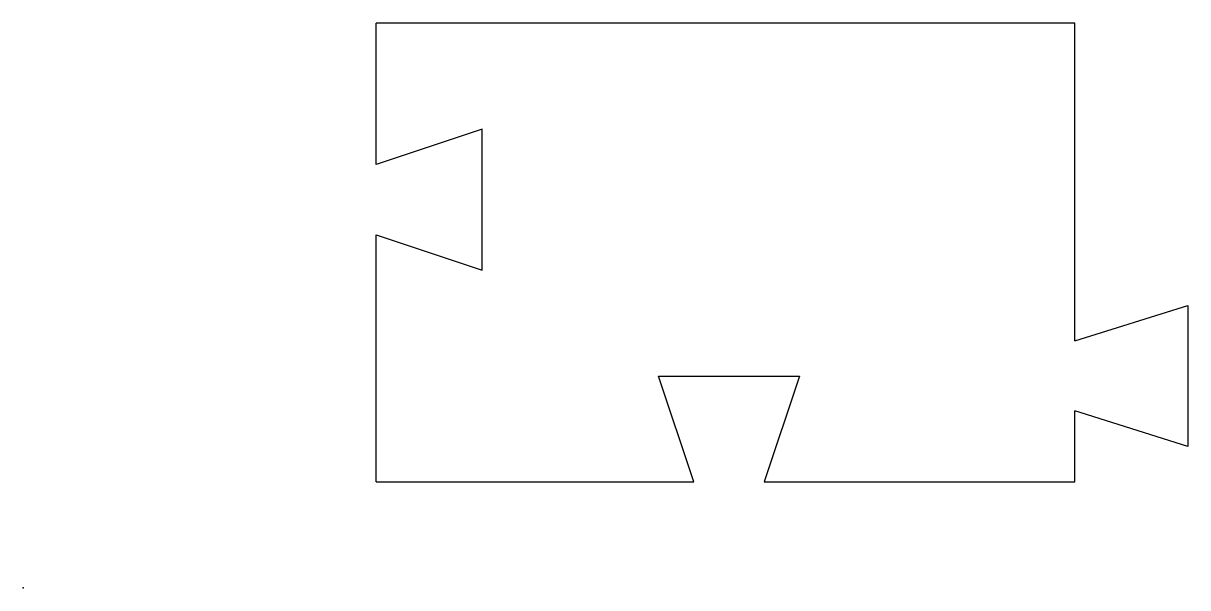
# Model space of a CAD drawing. Header units: centimetres. Extents: x 0 to 82.5, y 0 to 40.
import ezdxf

# ---------------------------------------------------------------- set-up
doc = ezdxf.new("R2010")
doc.units = ezdxf.units.CM
doc.header["$MEASUREMENT"] = 0
doc.layers.add('c322 v2_circuit v11', color=7, linetype='Continuous')

msp = doc.modelspace()

# ---------------------------------------------------------------- linework, layer by layer
at = {"layer": 'c322 v2_circuit v11'}
for p, q in [((25, 30), (25, 40)), ((74.495, 40), (25, 40)), ((74.495, 17.497), (74.495, 40)), ((32.5, 32.5), (25, 30)), ((32.5, 22.5), (32.5, 32.5)), ((25, 7.5), (25, 25)), ((25, 25), (32.5, 22.5)), ((74.495, 17.497), (82.5, 20)), ((82.5, 20), (82.5, 10)), ((45, 15), (55, 15)), ((47.5, 7.5), (45, 15)), ((55, 15), (52.5, 7.5)), ((74.495, 7.5), (74.495, 12.539)), ((82.5, 10), (74.495, 12.539)), ((25, 7.5), (47.5, 7.5)), ((52.5, 7.5), (74.495, 7.5))]:
    msp.add_line(p, q, dxfattribs=at)
msp.add_point((0, 0), dxfattribs=at)

doc.saveas('drawing.dxf')
